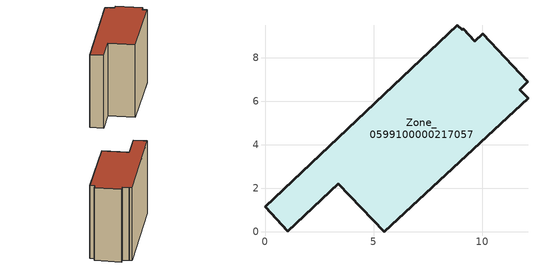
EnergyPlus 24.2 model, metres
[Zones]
Zone_0599100000217057
 floor ground (C_G): 10.03,9.12 12.09,6.9 11.73,6.54 12.11,6.13 5.5,0 3.37,2.2 1.05,0.01 0,1.14 8.86,9.5 9.09,9.29 9.14,9.34 9.67,8.77 z0
 wall outside (C_F): 8.86,9.5 0,1.14 1.05,0.01 3.37,2.2 5.5,0 12.11,6.13 11.73,6.54 12.09,6.9 10.03,9.12 9.67,8.77 9.14,9.34 9.09,9.29 8.86,9.5 z0:8.81
 roof outside (C_R): 9.09,9.29 8.86,9.5 0,1.14 1.05,0.01 3.37,2.2 5.5,0 12.11,6.13 11.73,6.54 12.09,6.9 10.03,9.12 9.67,8.77 9.14,9.34 z8.81
[BUILDING]
Pand.0599100000217057: North Axis=0; Terrain=City; Loads Convergence Tolerance Value=0.04; Temperature Convergence Tolerance Value=0.4; Solar Distribution=FullExterior; Maximum Number of Warmup Days=25; Minimum Number of Warmup Days=1
[Site:Location]
Rotterdam.The.Hague.AP_ZH_NLD Design_Conditions: Latitude=51.96; Longitude=4.45; Time Zone=1; Elevation=-4.5
[SITE:GROUNDTEMPERATURE:BUILDINGSURFACE]
18, 18, 18, 18, 18, 18, 18, 18, 18, 18, 18, 18
[MATERIAL] Thermal Absorptance=0.9; Solar Absorptance=0.7; Visible Absorptance=0.7
Name | Roughness | Thickness | Conductivity | Density | Specific Heat
G.TC.1946 | MediumSmooth | 0.15 | 1 | 540 | 1210
F.TC.1946 | Rough | 0.3 | 0.857143 | 1920 | 840
R.TC.1946 | MediumRough | 0.2 | 0.909091 | 1500 | 1000
[CONSTRUCTION]
C_G: G.TC.1946
C_F: F.TC.1946
C_R: R.TC.1946
[ZONE]
Zone_0599100000217057: Type=1; Multiplier=1; Ceiling Height=Autocalculate; Volume=Autocalculate; Floor Area=autocalculate; Part of Total Floor Area=Yes
[ZONEINFILTRATION:DESIGNFLOWRATE]
Infil_Zone_0599100000217057: Zone or ZoneList or Space or SpaceList=Zone_0599100000217057; Schedule=AlwaysOn; Design Flow Rate Calculation Method=Flow/Area; Flow Rate per Floor Area=0.003; Constant Term Coefficient=1; Temperature Term Coefficient=0; Velocity Term Coefficient=0; Velocity Squared Term Coefficient=0
[HVACTEMPLATE:ZONE:IDEALLOADSAIRSYSTEM]
Zone_0599100000217057: Maximum Heating Supply Air Temperature=50; Minimum Cooling Supply Air Temperature=13; Maximum Heating Supply Air Humidity Ratio=0.0156; Minimum Cooling Supply Air Humidity Ratio=0.0077; Heating Limit=NoLimit; Cooling Limit=NoLimit; Dehumidification Control Type=ConstantSensibleHeatRatio; Cooling Sensible Heat Ratio=0.7; Dehumidification Setpoint=60; Humidification Control Type=None; Humidification Setpoint=30; Outdoor Air Method=None; Outdoor Air Flow Rate per Person=0.00944; Outdoor Air Flow Rate per Zone Floor Area=0; Outdoor Air Flow Rate per Zone=0; Demand Controlled Ventilation Type=None; Outdoor Air Economizer Type=NoEconomizer; Heat Recovery Type=None; Sensible Heat Recovery Effectiveness=0.7; Latent Heat Recovery Effectiveness=0.65
[ZONECONTROL:THERMOSTAT]
ThermostatControl_Zone_0599100000217057: Zone or ZoneList=Zone_0599100000217057; Control Type Schedule=DualSetpointControlType; Control 1=Thermostat_Zone_0599100000217057; Temperature Difference Between Cutout And Setpoint=0
[THERMOSTATSETPOINT:DUALSETPOINT]
Thermostat_Zone_0599100000217057: Heating Setpoint Temperature Schedule=HeatingSetpoint_Zone_0599100000217057; Cooling Setpoint Temperature Schedule=CoolingSetpoint_Zone_0599100000217057
[SCHEDULE:COMPACT]
HeatingSetpoint_Zone_0599100000217057: Through: 12/31, For: AllDays, Until: 24:00, 21
CoolingSetpoint_Zone_0599100000217057: Through: 12/31, For: AllDays, Until: 24:00, 24
DualSetpointControlType: Through: 12/31, For: AllDays, Until: 24:00, 4
AlwaysOn: Through: 12/31, For: AllDays, Until: 24:00, 1
